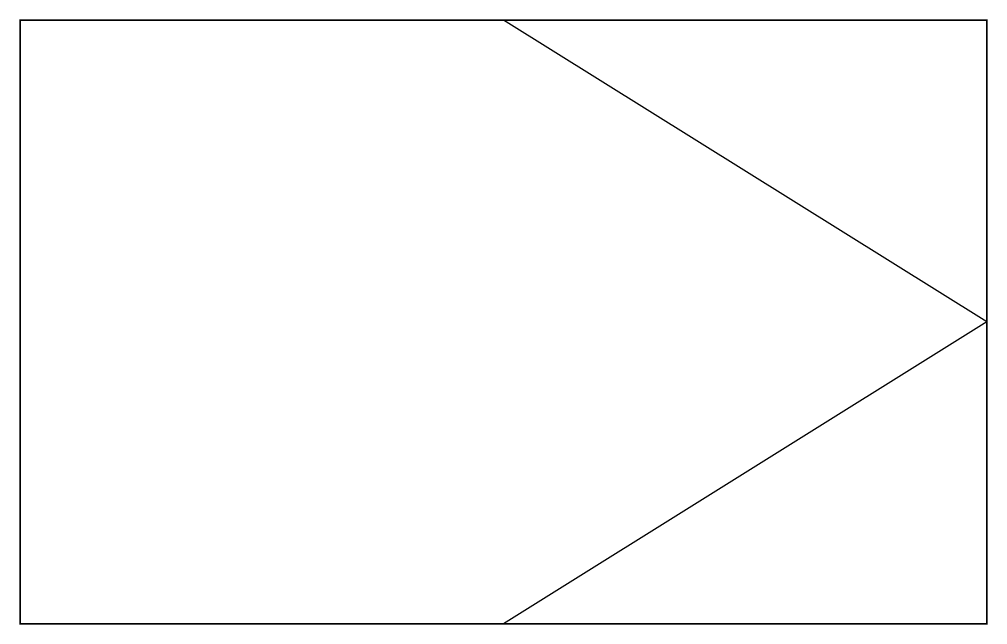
# Paper-space layout 'Layout1' of a CAD drawing. Header units: inches. Extents: x 0.9 to 16.9, y 0.2 to 10.2.
import ezdxf

# ---------------------------------------------------------------- set-up
doc = ezdxf.new("R2010")
doc.units = ezdxf.units.IN
doc.header["$LTSCALE"] = 0.3
doc.header["$MEASUREMENT"] = 0
doc.layers.get('0').update_dxf_attribs({"linetype": 'CONTINUOUS'})
doc.layers.add('PS_BORDER', color=101, linetype='CONTINUOUS', lineweight=13)

psp = doc.layouts.get("Layout1")

# ---------------------------------------------------------------- linework, layer by layer
for q in [(8.921, 10.211), (8.921, 0.209)]:
    psp.add_line((16.922, 5.21), q)
at = {"layer": 'PS_BORDER', "const_width": 0.0281}
psp.add_lwpolyline([(0.92, 0.209), (16.922, 0.209), (16.922, 10.211), (0.92, 10.211), (0.92, 10.207)], close=True, dxfattribs=at)

doc.saveas('drawing.dxf')
